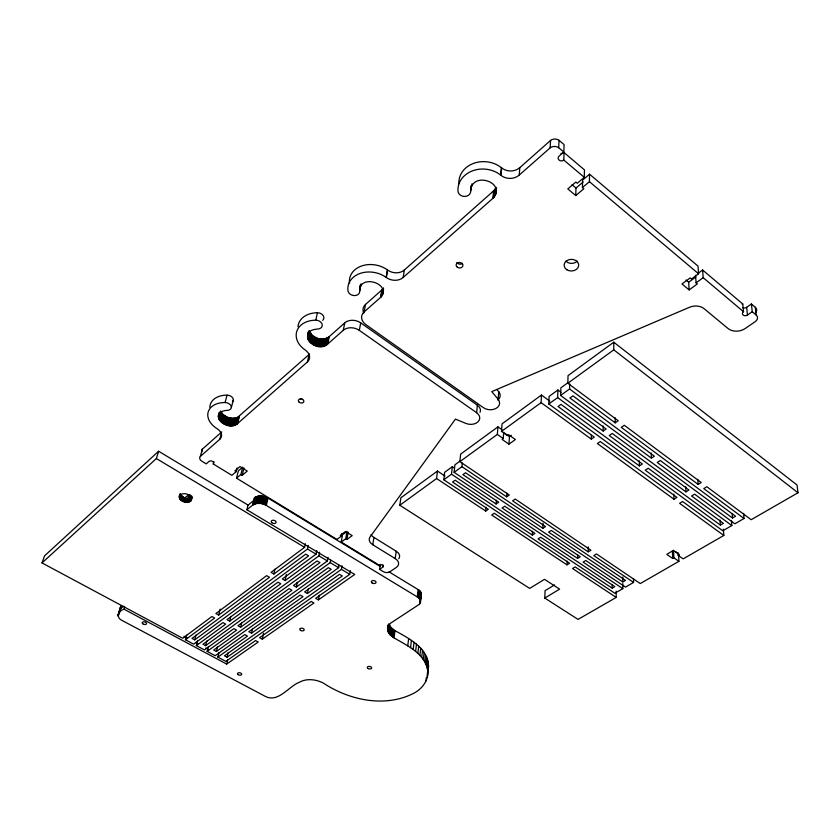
<?xml version="1.0" encoding="UTF-8"?>
<svg xmlns="http://www.w3.org/2000/svg" width="840" height="840" viewBox="0 0 840 840"><rect width="100%" height="100%" fill="white"/><g stroke="black" fill="none" stroke-linecap="round" stroke-linejoin="round"><path stroke-width="1.26" d="M567.819 382.798L560.879 387.839L560.606 395.462L606.144 428.999L603.151 431.036L603.173 425.943M588.231 551.859L512.589 500.85L515.245 499.065L590.919 550.2L588.231 551.859L588.294 546.84M561.078 392.322L557.918 389.991L549.119 396.385L548.793 403.988L594.237 437.105L591.287 439.12L591.339 435.309M560.921 153.384A3.276 2.825 -2.9 0 0 564.081 152.618L584.462 169.88L584.294 177.345L577.3 183.267L575.873 182.07L567.788 188.916L575.747 195.541L583.842 188.748L582.425 187.561L589.428 181.681L589.554 174.195L698.029 266.123L698.565 273.788L691.467 278.995L690.175 277.925L681.975 283.962L689.136 289.926L697.347 283.931L696.066 282.86L695.562 275.195M577.553 558.411L580.209 556.773L504.683 506.205L502.068 507.98L577.553 558.411L577.637 554.652M582.425 187.561L582.603 180.075L589.554 174.195M567.021 564.869L569.635 563.262L494.267 513.25L491.683 515.004L567.021 564.869L567.126 561.13M560.606 395.462L569.583 388.983L569.73 383.891M575.747 195.541L575.967 188.044L583.118 182.018M569.583 388.983L615.184 422.835L618.219 420.767L567.819 383.24L568.05 375.617L613.756 342.206L797.034 485.006L798 492.755L751.159 519.719L706.828 486.728L703.763 488.596L744.041 518.49L734.864 523.803L694.627 494.161L691.603 496.01L731.829 525.557L722.788 530.796L682.584 501.501L679.602 503.318L723.828 535.458L683.172 558.863L678.143 555.345L678.038 552.815M548.793 403.988L557.634 397.604L557.918 389.991M616.182 591.202L616.203 597.429L578.057 619.395L544.772 598.07L545.076 590.657L554.578 584.903M584.294 177.345L563.787 160.052A3.297 2.825 -2.7 0 1 559.125 160.104A3.297 2.825 -2.7 0 1 559.115 156.103L563.808 152.019L564.102 144.596L559.03 140.311A6.573 5.681 -2.4 0 0 550.557 140.427L519.792 167.653A12.936 11.109 2.5 0 1 501.606 167.874L501.406 167.716A25.421 21.504 5.1 0 0 474.023 163.212A25.421 21.504 5.1 0 0 458.871 182.542L458.923 183.729M563.787 160.052L564.081 152.618M480.05 412.335A9.492 6.857 5.4 0 0 477.362 405.174L360.717 322.875A11.413 8.61 12 0 0 344.757 322.854L343.266 330.32L327.716 344.032C315.494 355.089 295.638 330.834 317.3 329.07A5.785 4.337 14 0 0 322.203 324.649A5.785 4.337 14 0 0 315.777 320.197L314.528 320.219A22.921 17.052 13.6 0 0 296.782 331.338A22.921 17.052 13.6 0 0 305.004 349.86L305.193 349.986A11.309 8.264 14.1 0 1 307.387 361.977L237.552 423.581C227.209 433.178 206.913 412.125 226.989 410.351A5.439 3.748 15.8 0 0 231.263 406.487A5.439 3.748 15.8 0 0 225.047 402.538L223.892 402.549A21.557 14.774 15.4 0 0 208.121 412.199A21.557 14.774 15.4 0 0 216.857 428.558L217.035 428.663A10.637 7.171 15.7 0 1 219.797 439.247L200.319 456.456A5.208 3.444 15.3 0 0 201.611 461.076L206.199 463.88L209.044 461.401A2.594 1.712 15.1 0 1 212.583 461.444A2.594 1.712 15.1 0 1 213.266 463.974L231.872 475.325L236.197 471.671L237.122 467.995M124.645 606.963L123.984 609.178C117.516 611.131 116.056 618.093 122.367 620.624L265.325 696.402C278.281 703.164 289.012 686.06 299.429 682.227C306.716 678.143 316.019 679.35 323.221 683.014C349.409 700.34 385.403 708.12 414.309 692.99C422.961 688.317 429.933 678.457 427.276 668.304C423.171 652.68 406.686 645.309 394.055 637.917L390.022 634.725L388.206 631.964L388.826 623.795L390.989 627.512L395 630.703C409.322 638.495 431.372 649.898 428.159 669.764M563.808 152.019L558.705 147.725L559.03 140.311M542.85 528.276L545.506 526.565L465.528 472.763L462.913 474.632L542.85 528.276L543.071 523.268M503.706 432.243L503.233 438.543L502.089 439.373L508.935 444.15L515.413 439.53L508.557 434.711L507.402 435.55L501.491 431.403L541.097 402.644L541.464 395.031L549.791 401.111M471.146 185.976L470.694 191.027A6.384 5.366 6.8 0 1 464.667 196.445A6.384 5.366 6.8 0 1 457.979 191.153L457.926 189.966A25.578 21.536 5.1 0 1 473.161 170.604A25.578 21.536 5.1 0 1 500.714 175.13L500.913 175.297A13.02 11.13 2.6 0 0 519.225 175.088L550.169 147.829A6.615 5.691 -2.2 0 1 558.705 147.725M532.319 535.08L534.944 533.389L455.133 480.197L452.56 482.044L532.319 535.08L532.508 531.332M550.169 147.829L550.557 140.427M470.705 189.683C473.361 170.993 507.056 182.952 492.86 198.345L403.147 277.494A12.054 9.524 10.9 0 1 386.358 277.536L386.169 277.399A23.741 18.449 11.8 0 0 360.581 273.273A23.741 18.449 11.8 0 0 347.886 289.916L348.012 290.945A5.933 4.589 12.8 0 0 354.512 295.586A5.933 4.589 12.8 0 0 359.678 290.934C359.257 273.431 392.448 283.626 380.531 297.444L364.13 311.913A11.645 8.883 11.2 0 0 365.883 324.629L483.409 407.652A9.671 7.025 4.5 0 0 496.125 408.356A9.671 7.025 4.5 0 0 498.141 399.284L498.75 391.713L497.165 389.802M387.849 631.008L387.933 625.737M462.305 462.935L461.927 466.694L506.615 496.829L506.877 493.059M508.935 444.15L509.471 436.59L511.308 435.267M501.491 431.403L502.058 423.832L541.464 395.031M454.482 468.153L452.319 466.704L451.521 474.201L496.104 503.99L496.388 500.241M519.225 175.088L519.792 167.653M506.615 496.829L509.271 495.023L459.869 461.632L497.343 434.417L497.931 426.856L501.848 429.608M445.064 476.102L437.462 471.051L436.59 478.538L485.73 511.056L486.034 507.318M389.025 571.851L418.152 589.606C420.609 590.846 422.594 594.269 420.483 596.673M500.714 175.13L501.406 167.716M500.913 175.297L501.606 167.874M380.32 564.49L379.606 569.373L383.271 571.61A4.777 3.014 8 0 0 389.949 571.767L396.417 567.336A9.618 6.101 7.9 0 0 395.199 558.59L372.781 544.761A9.796 6.321 8.4 0 1 370.031 537.012L455.448 419.108L465.906 423.423A9.545 6.846 5.4 0 0 478.065 421.774A9.545 6.846 5.4 0 0 476.648 412.734L477.362 405.174M493.909 197.274L494.624 189.829L496.156 187.383M494.361 196.697L495.075 189.252M494.771 196.098L495.485 188.643M495.128 195.468L495.842 188.024M495.443 194.828L496.041 188.622M495.705 194.166L496.178 189.2M495.915 193.484L496.44 188.213M496.072 192.801L496.524 188.381M492.86 198.345L493.584 190.89L494.624 189.829M493.406 197.82L494.13 190.376M459.869 461.632L460.635 454.115L497.931 426.856M496.104 503.99L498.719 502.205L454.104 472.332L454.902 464.835L460.74 460.593M426.636 666.11L427.423 658.938M426.006 680.988L426.394 677.428M427.276 668.304L428.054 661.133M427.203 675.413L427.592 671.843M427.665 670.488L428.442 663.327M427.382 676.914L428.589 665.5M424.641 661.742L425.439 654.559M425.754 663.915L426.552 656.744M421.701 657.457L422.52 650.265M423.286 659.578L424.095 652.397M485.73 511.056L488.313 509.303L443.804 479.777L444.644 472.28L452.319 466.704M419.895 655.368L420.714 648.175M470.694 191.027L471.23 185.819M471.692 186.302L471.986 183.823M417.869 653.341L418.698 646.149M387.608 628.152L388.594 625.433L390.757 623.059L419.244 604.38L420.494 602.112L420 599.592L420.872 592.284M419.622 603.971L419.916 601.534M420.242 600.096L421.103 592.788M420.368 599.886L420.808 596.232M420.189 603.078L421.27 593.292M420.378 602.595L421.397 594.311M415.622 651.368L416.472 644.165M420 599.592L417.869 597.303L418.751 589.995M418.415 597.723L419.286 590.415M418.908 598.164L419.78 590.856M413.185 649.467L414.046 642.264M419.339 598.626L420.2 591.318M419.706 599.099L420.567 591.791M410.56 647.64L411.421 640.437M417.869 597.303L417.281 596.915L418.152 589.606M407.747 645.908L408.629 638.704M394.055 637.917L395 630.703M390.873 635.586L391.839 628.373M391.829 636.416L392.794 629.202M392.889 637.192L393.844 629.979M388.679 632.909L389.655 625.684M389.288 633.822L390.264 626.609M390.022 634.725L390.989 627.512M387.544 629.097L388.132 624.803M387.629 630.053L388.28 625.233M388.206 631.964L389.183 624.75M395.199 558.59L396.207 551.229L373.916 537.401A9.755 6.332 8.4 0 1 371.028 534.587M544.772 598.07L559.619 589.145L544.499 579.327L529.683 588.409L399.819 505.239L400.858 497.805L437.462 471.051M379.606 569.373L382.62 567.294L382.977 564.848M372.781 544.761L373.916 537.401M403.147 277.494L404.344 270.018L493.584 190.89M253.649 500.577L247.978 505.187L246.876 509.765L354.721 574.455L318.392 599.886L315.651 598.3L349.755 574.34L350.354 570.696M341.229 542.031L345.723 538.755L346.983 531.405L342.51 534.692L341.229 542.031L378.935 565.047A2.394 1.512 8.2 0 1 382.294 565.121A2.394 1.512 8.2 0 1 382.62 567.294M339.045 565.247L338.625 567.683L304.647 591.906L307.409 593.513L341.407 569.352L342.038 565.698M345.723 538.755L346.92 539.48L348.169 532.13M386.169 277.399L387.471 269.923A23.604 18.438 11.9 0 0 362.04 265.829A23.604 18.438 11.9 0 0 349.398 282.471L349.514 283.49M386.358 277.536L387.471 269.923M236.534 478.17L240.87 474.527L242.708 467.187L238.382 470.831L236.534 478.17L336.945 539.417L341.429 536.12L341.859 533.673M380.531 297.444L381.843 289.968L383.103 288.55L381.791 296.026M380.993 297.003L382.305 289.517M381.413 296.531L382.725 289.055M382.127 295.512L383.439 288.036M382.421 294.977L383.523 288.341M382.662 294.42L383.534 289.433M382.851 293.843L383.512 290.105M328.052 557.298L327.39 560.952L293.538 585.459L296.32 587.076L330.204 562.643L330.645 560.207M318.392 599.886L319.274 595.077M364.13 311.913L365.526 304.437L381.843 289.968M316.743 550.515L316.05 554.159L282.334 578.949L285.138 580.577L318.895 555.87L319.578 552.216M476.648 412.734L359.31 330.351L360.717 322.875M307.409 593.513L308.322 588.693M359.646 289.17L360.444 284.844M359.604 289.779L360.57 284.802M359.615 290.388L360.581 285.411M359.678 290.934L361.043 283.815M305.33 543.659L304.605 547.312L271.026 572.376L273.861 574.025L307.482 549.034L308.185 545.38M296.32 587.076L297.276 582.256M179.267 496.745C181.094 490.55 194.219 494.676 190.984 500.756C186.753 504.725 176.295 500.22 180.065 493.815M285.138 580.577L286.377 574.55M327.716 344.032L329.28 336.578L344.757 322.854M325.017 345.649L326.592 338.195L329.28 336.578M325.616 345.387L327.191 337.932M326.193 345.093L327.757 337.638M326.729 344.768L328.304 337.312M327.243 344.421L328.808 336.956M323.054 346.227L324.639 338.772L326.592 338.195M323.736 346.07L325.311 338.615M262.311 639.156L313.95 603.005L311.22 601.419L259.623 637.675L262.311 639.156L263.56 633.245M324.387 345.87L325.962 338.415M320.219 346.49L321.815 339.034L324.639 338.772M320.943 346.479L322.539 339.024M321.657 346.427L323.253 338.971M273.861 574.025L274.89 569.205M322.371 346.343L323.957 338.887M318.014 346.311L319.62 338.856L321.815 339.034M318.748 346.406L320.355 338.951M319.483 346.469L321.09 339.014M315.84 345.796L317.457 338.352L312.449 335.591L309.55 331.433L307.87 338.877M316.554 346.006L318.171 338.552L317.457 338.352M317.279 346.175L318.895 338.719L319.62 338.856M313.772 344.988L315.409 337.533M251.538 633.213L302.978 596.652L300.227 595.056L248.829 631.712L251.538 633.213L252.578 628.477M314.444 345.293L316.071 337.838M315.137 345.555L316.764 338.111M311.336 343.487L312.984 336.031M307.387 361.977L309.036 354.522A11.246 8.264 14.2 0 0 309.582 353.987M311.903 343.896L313.551 336.452M312.501 344.284L314.139 336.84M313.12 344.652L314.758 337.207M309.393 341.596L311.052 334.142M309.824 342.09L311.483 334.645M310.286 342.573L311.945 335.129M315.777 320.197L317.425 312.753A5.754 4.337 14.1 0 1 323.096 315.504A5.754 4.337 14.1 0 1 322.686 320.334M310.79 343.046L312.449 335.591M308.091 339.444L309.76 332M308.354 339.99L310.023 332.546M308.658 340.536L310.328 333.092M309.005 341.072L310.663 333.627M240.671 627.207L291.921 590.258L289.139 588.641L237.941 625.706L240.671 627.207L241.752 622.472M307.514 336.042L308.417 331.769M307.482 336.609L308.606 331.643M307.514 337.176L308.899 330.907M307.587 337.743L308.983 331.538M307.703 338.31L309.382 330.866M417.281 596.915L265.629 504.998L267.309 497.669C263.34 495.663 258.059 495.096 254.299 497.837L252.567 505.155L246.876 509.765M266.353 505.407L268.023 498.068L267.309 497.669M265.629 504.998L263.256 504.021L264.947 496.681M123.984 609.178L226.684 664.094L227.692 659.704M264.075 504.305L265.755 496.965M264.873 504.63L266.543 497.301M252.567 505.155L256.505 503.496L260.694 503.444L262.395 496.115M260.694 503.444L261.555 503.591L263.256 496.262M227.094 657.237L342.321 575.967L339.538 574.319L224.427 655.799L227.094 657.237L228.175 652.544M263.256 504.021L262.416 503.78L264.107 496.451M258.132 503.328L259.844 495.999M258.972 503.318L260.684 495.989M259.833 503.36L261.534 496.02M255.003 503.874L256.725 496.545M255.738 503.664L257.46 496.335M256.505 503.496L258.227 496.167M229.719 621.159L280.749 583.8L277.945 582.173L226.968 619.637L229.719 621.159L230.832 616.424M257.303 503.391L259.024 496.062M253.092 504.777L254.825 497.448M253.68 504.431L255.402 497.112M226.684 664.094L258.227 642.012L255.539 640.542L225.855 661.395L217.875 657.122L218.988 652.449M254.321 504.126L256.043 496.808M216.405 651.483L331.181 569.331L328.377 567.651L213.717 650.045L216.405 651.483L217.518 646.8M218.663 615.058L269.483 577.279L266.647 575.642L215.891 613.525L218.663 615.058L220.101 609.126M217.875 657.122L247.464 636.101L244.766 634.61L215.208 655.694L207.155 651.389L208.299 646.695M205.622 645.687L319.935 562.622L317.111 560.942L202.913 644.238L205.622 645.687L206.777 641.004M240.87 474.527L242.162 475.325L243.989 467.975M207.155 651.389L236.628 630.137L233.898 628.635L204.466 649.94L196.35 645.593L197.526 640.909M194.754 639.849L308.595 555.86L305.739 554.159L192.014 638.379L194.754 639.849L195.941 635.155M196.35 645.593L225.687 624.12L222.936 622.598L193.631 644.144L185.451 639.755L186.659 635.061M235.683 424.757L237.615 417.375L309.036 354.522M236.197 424.505L238.13 417.123M236.68 424.221L238.613 416.84M237.132 423.917L239.064 416.535M237.552 423.581L239.474 416.199M232.733 425.576L234.685 418.205L237.615 417.375M233.373 425.471L235.316 418.1M233.982 425.344L235.924 417.963M234.581 425.177L236.513 417.795M235.148 424.977L237.079 417.606M230.066 425.659L232.029 418.288L234.685 418.205M230.748 425.691L232.701 418.32M231.42 425.681L233.373 418.31M232.082 425.649L234.035 418.268M228.008 425.387L229.982 418.016L232.029 418.288M228.701 425.513L230.664 418.142M229.383 425.607L231.347 418.226M225.33 424.589L227.315 417.218L222.863 414.382L220.689 411.033L218.663 418.404M225.981 424.841L227.966 417.459L227.315 417.218M226.653 425.05L228.627 417.68L227.966 417.459M231.336 407.505L233.31 400.124M227.325 425.24L229.299 417.858L229.982 418.016M222.884 423.35L224.889 415.979M223.472 423.696L225.466 416.325M219.797 439.247L221.445 433.115M213.266 463.974L213.927 461.528M224.07 424.022L226.054 416.651M224.69 424.326L226.674 416.945M220.857 421.754L222.863 414.382M221.319 422.173L223.325 414.803M221.812 422.594L223.818 415.223M222.338 422.982L224.333 415.611M219.083 419.401L221.109 412.031M219.366 419.895L221.382 412.524M219.681 420.378L221.697 413.007M220.028 420.851L222.043 413.48M225.047 402.538L227.062 395.157A5.408 3.759 15.9 0 1 232.481 397.614A5.408 3.759 15.9 0 1 232.386 401.856M220.427 421.302L222.442 413.931M218.379 415.926L219.261 412.524M218.347 416.409L219.366 412.724M218.358 416.903L219.377 413.217M218.411 417.406L219.765 412.493M218.516 417.911L220.206 411.768M218.852 418.908L220.878 411.537M191.31 500.325L191.982 497.9M188.213 502.12L190.25 494.844M188.895 501.963L190.585 495.905M189.525 501.753L191.216 495.684M190.092 501.469L191.436 496.619M190.575 501.144L191.929 496.282M190.984 500.756L192.003 497.112M185.556 502.12L186.575 498.477L187.74 498.55M186.144 502.194L187.162 498.54M186.711 502.194L188.759 494.918L183.404 498.719M187.478 502.205L189.525 494.928M200.319 456.456L202.377 449.127L221.781 431.886M183.246 501.491L184.275 497.837L180.495 494.435L179.456 498.078M183.803 501.701L184.832 498.046L184.275 497.837M184.38 501.869L185.409 498.225L186.575 498.477M184.958 502.016L185.987 498.372M180.841 500.01L181.881 496.356M181.251 500.346L182.291 496.703M181.703 500.671L182.742 497.028M182.185 500.976L183.225 497.322M182.7 501.239L183.74 497.595M179.329 497.679L180.38 494.025M179.634 498.477L180.673 494.834M179.855 498.876L180.905 495.233M180.138 499.265L181.178 495.621M180.464 499.643L181.503 495.999M118.115 615.762L120.393 607.383L121.506 605.861L119.364 612.906M118.198 616.235L121.128 606.207M118.136 614.849L120.572 606.963M118.094 615.3L120.823 606.575M185.451 639.755L214.652 618.041L211.88 616.518L182.71 638.284L42 562.926L156.356 458.546L158.624 451.238L247.968 505.04M42 562.926L44.562 555.849L158.624 451.238M242.162 475.325L247.254 471.051L239.967 466.568L234.896 470.873L236.197 471.671M120.708 608.496L123.47 606.26M698.586 272.969L702.618 270.007L742.76 303.996L743.537 311.714A3.108 2.31 -9.4 0 0 743.117 315.021A3.108 2.31 -9.4 0 0 747.464 315.031L752.241 311.724L751.412 303.996L746.655 307.304A3.087 2.31 -9.6 0 1 742.928 307.671M689.136 289.926L688.663 282.25L695.803 277.011M696.066 282.86L703.175 277.673L702.618 270.007M346.92 539.48L352.202 535.626L345.503 531.51L340.231 535.385L341.429 536.12M399.819 505.239L436.59 478.538M567.819 383.24L613.778 349.85L613.756 342.206M443.804 479.777L451.521 474.201M454.104 472.332L461.927 466.694M639.376 465.917L642.369 463.985L561.005 404.376L558.054 406.497L639.376 465.917L639.272 460.814M651.399 458.147L654.423 456.194L572.922 395.84L569.929 397.992L651.399 458.147L651.252 453.044M673.985 499.233L676.966 497.396L600.306 441.536L597.356 443.531L673.985 499.233L673.775 494.13M685.976 491.873L689 490.014L612.224 433.471L609.231 435.498L685.976 491.873L685.713 486.769M698.135 484.418L701.2 482.528L624.309 425.292L621.275 427.35L698.135 484.418L697.83 479.294M612.161 588.178L614.817 586.635L540.687 537.222L538.062 538.902L612.161 588.178L612.15 584.441M622.828 581.962L625.517 580.388L551.26 530.439L548.604 532.14L622.828 581.962L622.787 576.965M720.384 525.105L723.398 523.351L648.207 468.258L645.215 470.18L720.384 525.105L720.017 520.002M732.501 518.038L735.557 516.264L660.282 460.519L657.248 462.473L732.501 518.038L732.197 514.206M672.703 558.495L673.88 557.812L673.575 550.231L666.803 554.379L672.703 558.495L672.399 550.925M678.143 555.345L679.34 554.652L673.439 550.505M622.787 583.653L622.828 588.651L614.859 593.26L575.179 566.937L572.554 568.533L616.203 597.429M633.518 578.676L633.57 582.435L625.496 587.107L585.753 560.49L583.097 562.107L622.828 588.651M678.625 555.009L678.909 561.33L640.279 583.569L596.474 553.959L593.786 555.607L633.57 582.435M317.425 312.753L316.187 312.774A22.796 17.052 13.7 0 0 297.959 326.76M227.062 395.157L225.918 395.168A21.441 14.784 15.5 0 0 209.853 407.337M261.555 503.591L262.416 503.78M318.171 338.552L318.895 338.719M228.627 417.68L229.299 417.858M184.832 498.046L185.409 498.225M183.981 636.248L187.435 638.096M195.489 642.422L197.788 643.65M205.842 647.976L208.142 649.204M156.356 458.546L304.605 547.312M307.482 549.034L316.05 554.159M318.895 555.87L327.39 560.952M330.204 562.643L338.625 567.683M341.407 569.352L349.755 574.34M268.023 498.068L380.058 566.38M673.88 557.812L678.909 561.33M504.599 433.178L509.471 436.59M497.343 434.417L503.233 438.543M675.57 551.639L678.573 553.749M541.097 402.644L591.287 439.12M557.634 397.604L603.151 431.036M613.778 349.85L798 492.755M572.009 184.737L575.967 188.044M685.997 280.014L688.663 282.25M589.428 181.681L698.565 273.788M703.175 277.673L743.537 311.714M752.241 311.724L756.158 315.031A6.206 4.599 -9.5 0 1 755.265 321.615L745.175 328.524A12.327 9.156 -8.8 0 1 727.997 328.482L704.193 308.752A12.243 9.24 -7.1 0 0 689.567 307.251L491.768 391.619L498.141 399.284M751.412 303.996L755.297 307.304L756.158 315.031M120.488 609.672L120.246 608.727M746.655 307.304L747.464 315.031M743.589 513.377L744.041 518.49M731.43 520.454L731.829 525.557M723.356 529.085L723.828 535.458M615.163 417.732L615.184 422.835M396.207 551.229A9.576 6.111 8 0 1 398.748 558.747M343.266 330.32A11.476 8.61 12 0 1 359.31 330.351M201.957 451.742A5.187 3.444 15.4 0 1 202.377 449.127M302.683 399.273A2.783 1.974 13.1 0 1 300.3 398.675M498.75 391.713A9.618 7.025 4.4 0 1 497.805 400.06M363.762 313.142A11.582 8.873 11.3 0 1 365.526 304.437M361.084 284.676A5.901 4.589 12.9 0 1 359.877 286.766M404.344 270.018A11.981 9.524 10.9 0 1 387.671 270.07M742.214 304.479A3.087 2.31 -9.6 0 1 742.76 303.996M755.297 307.304A6.163 4.599 -9.7 0 1 755.517 312.921M577.322 261.156A7.245 5.807 -1.3 0 1 565.856 261.135M462.504 263.372A3.402 2.73 6.6 0 1 456.907 262.5M300.573 630.409A2.247 1.323 10 0 0 304.175 629.99A2.247 1.323 10 0 0 301.171 628.194A2.247 1.323 10 0 0 300.573 630.409M368.225 668.587A2.184 1.26 8 0 0 371.647 668A2.184 1.26 8 0 0 368.582 666.435A2.184 1.26 8 0 0 368.225 668.587M142.81 623.816A2.247 1.281 14 0 0 146.507 623.847A2.247 1.281 14 0 0 143.797 621.8A2.247 1.281 14 0 0 142.81 623.816M238.13 674.646A2.152 1.197 11.2 0 0 241.658 674.52A2.152 1.197 11.2 0 0 238.991 672.714A2.152 1.197 11.2 0 0 238.13 674.646M271.772 522.648A2.478 1.586 12.1 0 0 275.951 522.743A2.478 1.586 12.1 0 0 273.315 520.244A2.478 1.586 12.1 0 0 271.772 522.648M372.256 583.086A2.363 1.47 8.3 0 0 376.026 582.456A2.363 1.47 8.3 0 0 372.824 580.598A2.363 1.47 8.3 0 0 372.256 583.086M299.197 402.203A2.783 1.974 13.1 0 0 303.786 401.793A2.783 1.974 13.1 0 0 300.384 398.979A2.783 1.974 13.1 0 0 299.197 402.203M566.885 269.766A7.287 5.817 -1.2 0 0 578.624 265.965A7.287 5.817 -1.2 0 0 568.732 259.781A7.287 5.817 -1.2 0 0 566.885 269.766M457.244 267.141A3.413 2.73 6.6 0 0 462.861 265.902A3.413 2.73 6.6 0 0 458.472 262.553A3.413 2.73 6.6 0 0 457.244 267.141"/></g></svg>
